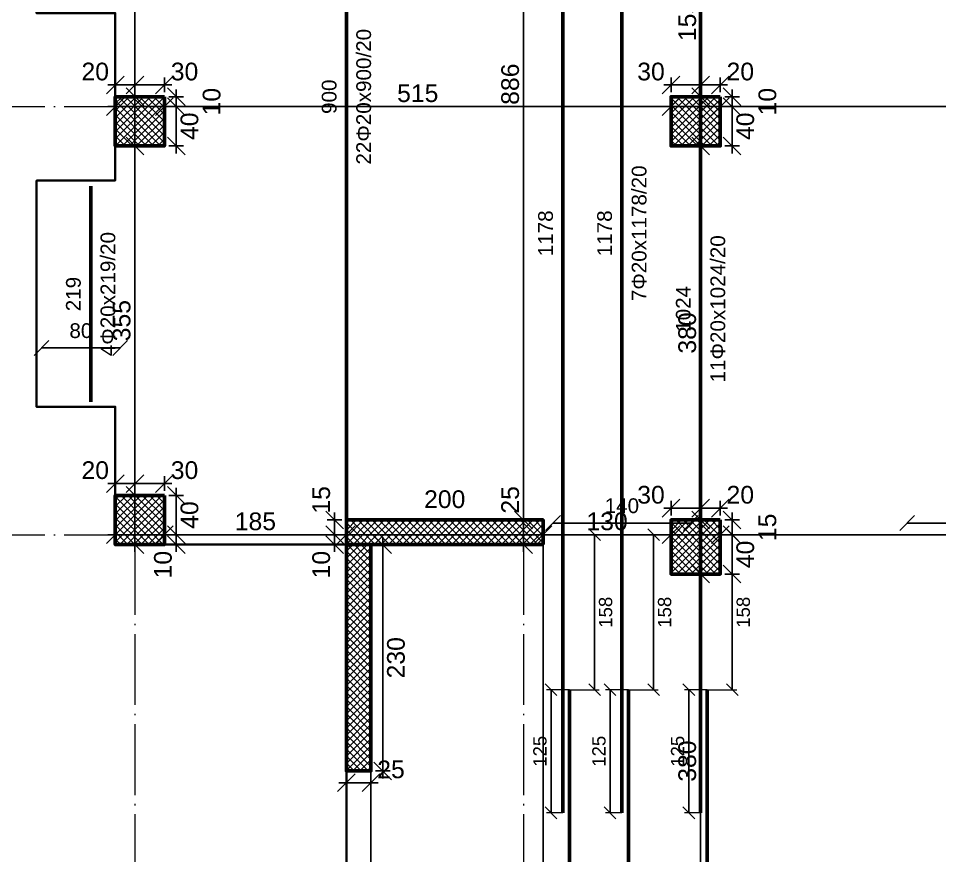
# Model space of a CAD drawing. Header units: millimetres. Extents: x -404 to 6018, y -5139 to 7890.
# Drawn here: x 4132 to 5068, y 1634 to 2485 of the extents above; entities that cross this region are included whole.
import ezdxf
from ezdxf.enums import TextEntityAlignment as Align

# ---------------------------------------------------------------- set-up
doc = ezdxf.new("R2010")
doc.units = ezdxf.units.MM
doc.linetypes.add('ZWCAD_ISO04W100', pattern=[30.5, 24, -3, 0.5, -3])
for name, color, linetype, lineweight in [('AXIS LINES', 255, 'ZWCAD_ISO04W100', 13), ('COLUMN', 140, 'Continuous', 53), ('SLAB', 3, 'Continuous', 35), ('WALL', 10, 'Continuous', 53)]:
    doc.layers.add(name, color=color, linetype=linetype, lineweight=lineweight)
for name, color, linetype in [('FW_COLUMN_HATCH', 8, 'Continuous'), ('FW_DIM', 7, 'Continuous'), ('FW_WALL_HATCH', 8, 'Continuous'), ('OPENING', 7, 'Continuous'), ('REB_BOT_MESH_Y', 5, 'Continuous'), ('REB_BOT_MESH_Y_AXDIM', 5, 'Continuous'), ('REB_BOT_MESH_Y_LAP', 5, 'Continuous'), ('REB_BOT_MESH_Y_RANGE', 5, 'Continuous'), ('REB_BOT_MESH_Y_TEXT', 5, 'Continuous')]:
    doc.layers.add(name, color=color, linetype=linetype)
doc.styles.add('REBAR_TXT', font='arial.ttf')
doc.styles.get("Standard").update_dxf_attribs({"font": 'arial.ttf'})
doc.dimstyles.new('FW_DIM', dxfattribs={"dimtxt": 18, "dimasz": 9, "dimexe": 7.5, "dimexo": 4.5, "dimgap": 4.5, "dimtad": 1, "dimdec": 0, "dimtxsty": 'Standard', "dimtsz": 9, "dimcen": 2.5, "dimdle": 7.5, "dimclrd": 256, "dimclre": 256, "dimclrt": 7, "dimazin": 3, "dimtfac": 1, "dimtmove": 2, "dimatfit": 3})
doc.dimstyles.new('REBAR LAP', dxfattribs={"dimtxt": 13.5, "dimasz": 2.5, "dimexe": 4.5, "dimexo": 0, "dimgap": 4.5, "dimtad": 1, "dimdec": 0, "dimtxsty": 'Standard', "dimtsz": 6, "dimcen": 2.5, "dimclrd": 6, "dimclre": 6, "dimclrt": 7, "dimazin": 3, "dimtfac": 1, "dimtmove": 2, "dimatfit": 3, "dimlwd": 25, "dimlwe": 18})
doc.dimstyles.new('REBAR M-200', dxfattribs={"dimtxt": 15, "dimasz": 15, "dimexe": 25, "dimexo": 12.5, "dimgap": 10, "dimtad": 1, "dimdec": 0, "dimtxsty": 'Standard', "dimblk": 'NONE', "dimcen": 50, "dimse1": 1, "dimse2": 1, "dimclrd": 6, "dimclre": 6, "dimclrt": 7, "dimazin": 3, "dimtfac": 1, "dimtmove": 2, "dimatfit": 3, "dimldrblk": 'NONE', "dimlwd": 53})
doc.dimstyles.new('REBAR RANGE', dxfattribs={"dimtxt": 15, "dimasz": 2.5, "dimexe": 0, "dimexo": 0, "dimgap": 10, "dimtad": 1, "dimdec": 0, "dimtxsty": 'Standard', "dimtsz": 7.5, "dimcen": 2.5, "dimse1": 1, "dimse2": 1, "dimclrd": 6, "dimclre": 6, "dimclrt": 7, "dimazin": 3, "dimtfac": 1, "dimtmove": 2, "dimatfit": 3, "dimlwd": 25})

# ---------------------------------------------------------------- blocks, each defined once
blk = doc.blocks.new('*D541')
at = {"color": 6, "lineweight": 53}
blk.add_line((4831.74, 761.5), (4831.74, 1802.5), dxfattribs=at)
at = {"layer": 'Defpoints'}
for p in [(4831.74, 1802.5), (4831.74, 761.5), (4831.74, 761.5)]:
    blk.add_point(p, dxfattribs=at)
at = {"layer": 'REB_BOT_MESH_Y', "color": 7, "insert": (4814.24, 1282), "char_height": 15, "attachment_point": 5, "rotation": 90}
blk.add_mtext('1041', dxfattribs=at)
blk = doc.blocks.new('_NONE')
blk = doc.blocks.new('*D542')
at = {"color": 6, "lineweight": 53}
blk.add_line((4824.99, 1677.5), (4824.99, 2701.5), dxfattribs=at)
at = {"layer": 'Defpoints'}
for p in [(4824.99, 2701.5), (4824.99, 1677.5), (4824.99, 1677.5)]:
    blk.add_point(p, dxfattribs=at)
at = {"layer": 'REB_BOT_MESH_Y', "color": 7, "insert": (4807.49, 2189.5), "char_height": 15, "attachment_point": 5, "rotation": 90}
blk.add_mtext('1024', dxfattribs=at)
blk = doc.blocks.new('_Oblique')
at = {"color": 0, "linetype": 'ByBlock', "lineweight": -2}
blk.add_line((-0.5, -0.5), (0.5, 0.5), dxfattribs=at)
blk = doc.blocks.new('*D546')
at = {"color": 6, "lineweight": 18}
for p, q in [((4831.74, 1802.5), (4808.49, 1802.5)), ((4824.99, 1677.5), (4808.49, 1677.5))]:
    blk.add_line(p, q, dxfattribs=at)
at = {"color": 6, "lineweight": 25}
blk.add_line((4812.99, 1677.5), (4812.99, 1802.5), dxfattribs=at)
at = {"layer": 'Defpoints'}
for p in [(4831.74, 1802.5), (4812.99, 1677.5), (4824.99, 1677.5)]:
    blk.add_point(p, dxfattribs=at)
at = {"layer": 'REB_BOT_MESH_Y_LAP', "color": 6, "xscale": 12, "yscale": 12, "rotation": 90}
for p in [(4812.99, 1802.5), (4812.99, 1677.5)]:
    blk.add_blockref('_OBLIQUE', p, dxfattribs=at)
at = {"layer": 'REB_BOT_MESH_Y_LAP', "color": 7, "insert": (4801.74, 1740), "char_height": 13.5, "attachment_point": 5, "rotation": 90}
blk.add_mtext('125', dxfattribs=at)
blk = doc.blocks.new('*D547')
at = {"color": 6, "lineweight": 18}
for p, q in [((4831.74, 1960), (4861.74, 1960)), ((4831.74, 1802.5), (4861.74, 1802.5))]:
    blk.add_line(p, q, dxfattribs=at)
at = {"color": 6, "lineweight": 25}
blk.add_line((4857.24, 1960), (4857.24, 1802.5), dxfattribs=at)
at = {"layer": 'Defpoints'}
for p in [(4831.74, 1960), (4857.24, 1960), (4831.74, 1802.5)]:
    blk.add_point(p, dxfattribs=at)
at = {"layer": 'REB_BOT_MESH_Y_AXDIM', "color": 6, "xscale": 12, "yscale": 12, "rotation": 90}
for p in [(4857.24, 1960), (4857.24, 1802.5)]:
    blk.add_blockref('_OBLIQUE', p, dxfattribs=at)
at = {"layer": 'REB_BOT_MESH_Y_AXDIM', "color": 7, "insert": (4868.49, 1881.25), "char_height": 13.5, "attachment_point": 5, "rotation": 90}
blk.add_mtext('158', dxfattribs=at)
blk = doc.blocks.new('*D555')
at = {"color": 6, "lineweight": 53}
blk.add_line((4751.74, 761.5), (4751.74, 1802.5), dxfattribs=at)
at = {"layer": 'Defpoints'}
for p in [(4751.74, 1802.5), (4751.74, 761.5), (4751.74, 761.5)]:
    blk.add_point(p, dxfattribs=at)
at = {"layer": 'REB_BOT_MESH_Y', "color": 7, "insert": (4734.24, 1282), "char_height": 15, "attachment_point": 5, "rotation": 90}
blk.add_mtext('1041', dxfattribs=at)
blk = doc.blocks.new('*D556')
at = {"color": 6, "lineweight": 53}
blk.add_line((4744.99, 1677.5), (4744.99, 2855), dxfattribs=at)
at = {"layer": 'Defpoints'}
for p in [(4744.99, 2855), (4744.99, 1677.5), (4744.99, 1677.5)]:
    blk.add_point(p, dxfattribs=at)
at = {"layer": 'REB_BOT_MESH_Y', "color": 7, "insert": (4727.49, 2266.25), "char_height": 15, "attachment_point": 5, "rotation": 90}
blk.add_mtext('1178', dxfattribs=at)
blk = doc.blocks.new('*D559')
at = {"color": 6, "lineweight": 18}
for p, q in [((4751.74, 1802.5), (4728.49, 1802.5)), ((4744.99, 1677.5), (4728.49, 1677.5))]:
    blk.add_line(p, q, dxfattribs=at)
at = {"color": 6, "lineweight": 25}
blk.add_line((4732.99, 1677.5), (4732.99, 1802.5), dxfattribs=at)
at = {"layer": 'Defpoints'}
for p in [(4751.74, 1802.5), (4732.99, 1677.5), (4744.99, 1677.5)]:
    blk.add_point(p, dxfattribs=at)
at = {"layer": 'REB_BOT_MESH_Y_LAP', "color": 6, "xscale": 12, "yscale": 12, "rotation": 90}
for p in [(4732.99, 1802.5), (4732.99, 1677.5)]:
    blk.add_blockref('_OBLIQUE', p, dxfattribs=at)
at = {"layer": 'REB_BOT_MESH_Y_LAP', "color": 7, "insert": (4721.74, 1740), "char_height": 13.5, "attachment_point": 5, "rotation": 90}
blk.add_mtext('125', dxfattribs=at)
blk = doc.blocks.new('*D560')
at = {"color": 6, "lineweight": 18}
for p, q in [((4751.74, 1960), (4781.74, 1960)), ((4751.74, 1802.5), (4781.74, 1802.5))]:
    blk.add_line(p, q, dxfattribs=at)
at = {"color": 6, "lineweight": 25}
blk.add_line((4777.24, 1960), (4777.24, 1802.5), dxfattribs=at)
at = {"layer": 'Defpoints'}
for p in [(4751.74, 1960), (4777.24, 1960), (4751.74, 1802.5)]:
    blk.add_point(p, dxfattribs=at)
at = {"layer": 'REB_BOT_MESH_Y_AXDIM', "color": 6, "xscale": 12, "yscale": 12, "rotation": 90}
for p in [(4777.24, 1960), (4777.24, 1802.5)]:
    blk.add_blockref('_OBLIQUE', p, dxfattribs=at)
at = {"layer": 'REB_BOT_MESH_Y_AXDIM', "color": 7, "insert": (4788.49, 1881.25), "char_height": 13.5, "attachment_point": 5, "rotation": 90}
blk.add_mtext('158', dxfattribs=at)
blk = doc.blocks.new('*D570')
at = {"color": 6, "lineweight": 53}
blk.add_line((4691.74, 984.5), (4691.74, 1802.5), dxfattribs=at)
at = {"layer": 'Defpoints'}
for p in [(4691.74, 1802.5), (4691.74, 984.5), (4691.74, 984.5)]:
    blk.add_point(p, dxfattribs=at)
at = {"layer": 'REB_BOT_MESH_Y', "color": 7, "insert": (4674.24, 1393.5), "char_height": 15, "attachment_point": 5, "rotation": 90}
blk.add_mtext('818', dxfattribs=at)
blk = doc.blocks.new('*D571')
at = {"color": 6, "lineweight": 53}
blk.add_line((4684.99, 1677.5), (4684.99, 2855), dxfattribs=at)
at = {"layer": 'Defpoints'}
for p in [(4684.99, 2855), (4684.99, 1677.5), (4684.99, 1677.5)]:
    blk.add_point(p, dxfattribs=at)
at = {"layer": 'REB_BOT_MESH_Y', "color": 7, "insert": (4667.49, 2266.25), "char_height": 15, "attachment_point": 5, "rotation": 90}
blk.add_mtext('1178', dxfattribs=at)
blk = doc.blocks.new('*D574')
at = {"color": 6, "lineweight": 18}
for p, q in [((4691.74, 1802.5), (4668.49, 1802.5)), ((4684.99, 1677.5), (4668.49, 1677.5))]:
    blk.add_line(p, q, dxfattribs=at)
at = {"color": 6, "lineweight": 25}
blk.add_line((4672.99, 1677.5), (4672.99, 1802.5), dxfattribs=at)
at = {"layer": 'Defpoints'}
for p in [(4691.74, 1802.5), (4672.99, 1677.5), (4684.99, 1677.5)]:
    blk.add_point(p, dxfattribs=at)
at = {"layer": 'REB_BOT_MESH_Y_LAP', "color": 6, "xscale": 12, "yscale": 12, "rotation": 90}
for p in [(4672.99, 1802.5), (4672.99, 1677.5)]:
    blk.add_blockref('_OBLIQUE', p, dxfattribs=at)
at = {"layer": 'REB_BOT_MESH_Y_LAP', "color": 7, "insert": (4661.74, 1740), "char_height": 13.5, "attachment_point": 5, "rotation": 90}
blk.add_mtext('125', dxfattribs=at)
blk = doc.blocks.new('*D575')
at = {"color": 6, "lineweight": 18}
for p, q in [((4691.74, 1960), (4721.74, 1960)), ((4691.74, 1802.5), (4721.74, 1802.5))]:
    blk.add_line(p, q, dxfattribs=at)
at = {"color": 6, "lineweight": 25}
blk.add_line((4717.24, 1960), (4717.24, 1802.5), dxfattribs=at)
at = {"layer": 'Defpoints'}
for p in [(4691.74, 1960), (4717.24, 1960), (4691.74, 1802.5)]:
    blk.add_point(p, dxfattribs=at)
at = {"layer": 'REB_BOT_MESH_Y_AXDIM', "color": 6, "xscale": 12, "yscale": 12, "rotation": 90}
for p in [(4717.24, 1960), (4717.24, 1802.5)]:
    blk.add_blockref('_OBLIQUE', p, dxfattribs=at)
at = {"layer": 'REB_BOT_MESH_Y_AXDIM', "color": 7, "insert": (4728.49, 1881.25), "char_height": 13.5, "attachment_point": 5, "rotation": 90}
blk.add_mtext('158', dxfattribs=at)
blk = doc.blocks.new('*D581')
at = {"color": 6, "lineweight": 53}
blk.add_line((4464.99, 1955), (4464.99, 2855), dxfattribs=at)
at = {"layer": 'Defpoints'}
for p in [(4464.99, 2855), (4464.99, 1955), (4464.99, 1955)]:
    blk.add_point(p, dxfattribs=at)
at = {"layer": 'REB_BOT_MESH_Y', "color": 7, "insert": (4447.49, 2405), "char_height": 15, "attachment_point": 5, "rotation": 90}
blk.add_mtext('900', dxfattribs=at)
blk = doc.blocks.new('*D582')
at = {"color": 6, "lineweight": 25}
blk.add_line((5034.99, 1971.88), (5414.99, 1971.88), dxfattribs=at)
at = {"layer": 'Defpoints'}
for p in [(5034.99, 1971.88), (5034.99, 1971.88), (5414.99, 1971.88)]:
    blk.add_point(p, dxfattribs=at)
at = {"layer": 'REB_BOT_MESH_Y_RANGE', "color": 6, "xscale": 15, "yscale": 15}
for p in [(5034.99, 1971.88), (5414.99, 1971.88)]:
    blk.add_blockref('_OBLIQUE', p, dxfattribs=at)
at = {"layer": 'REB_BOT_MESH_Y_RANGE', "color": 7, "insert": (5224.99, 1989.38), "char_height": 15, "attachment_point": 5}
blk.add_mtext('380', dxfattribs=at)
blk = doc.blocks.new('*D589')
at = {"color": 6, "lineweight": 25}
blk.add_line((4674.99, 1971.88), (4814.99, 1971.88), dxfattribs=at)
at = {"layer": 'Defpoints'}
for p in [(4674.99, 1971.88), (4674.99, 1971.88), (4814.99, 1971.88)]:
    blk.add_point(p, dxfattribs=at)
at = {"layer": 'REB_BOT_MESH_Y_RANGE', "color": 6, "xscale": 15, "yscale": 15}
for p in [(4674.99, 1971.88), (4814.99, 1971.88)]:
    blk.add_blockref('_OBLIQUE', p, dxfattribs=at)
at = {"layer": 'REB_BOT_MESH_Y_RANGE', "color": 7, "insert": (4744.99, 1989.38), "char_height": 15, "attachment_point": 5}
blk.add_mtext('140', dxfattribs=at)
blk = doc.blocks.new('*D595')
at = {"color": 6, "lineweight": 25}
blk.add_line((4154.99, 2149.75), (4234.99, 2149.75), dxfattribs=at)
at = {"layer": 'Defpoints'}
for p in [(4154.99, 2149.75), (4154.99, 2149.75), (4234.99, 2149.75)]:
    blk.add_point(p, dxfattribs=at)
at = {"layer": 'REB_BOT_MESH_Y_RANGE', "color": 6, "xscale": 15, "yscale": 15}
for p in [(4154.99, 2149.75), (4234.99, 2149.75)]:
    blk.add_blockref('_OBLIQUE', p, dxfattribs=at)
at = {"layer": 'REB_BOT_MESH_Y_RANGE', "color": 7, "insert": (4194.99, 2167.25), "char_height": 15, "attachment_point": 5}
blk.add_mtext('80', dxfattribs=at)
blk = doc.blocks.new('*D596')
at = {"color": 6, "lineweight": 53}
blk.add_line((4204.99, 2095), (4204.99, 2314), dxfattribs=at)
at = {"layer": 'Defpoints'}
for p in [(4204.99, 2314), (4204.99, 2095), (4204.99, 2095)]:
    blk.add_point(p, dxfattribs=at)
at = {"layer": 'REB_BOT_MESH_Y', "color": 7, "insert": (4187.49, 2204.5), "char_height": 15, "attachment_point": 5, "rotation": 90}
blk.add_mtext('219', dxfattribs=at)
blk = doc.blocks.new('*D620')
for p, q in [((4452.89, 1942.5), (4452.89, 1967.5)), ((4460.39, 1960), (4445.39, 1960)), ((4460.39, 1950), (4445.39, 1950))]:
    blk.add_line(p, q)
at = {"layer": 'Defpoints'}
for p in [(4464.89, 1960), (4452.89, 1950), (4464.89, 1950)]:
    blk.add_point(p, dxfattribs=at)
at = {"layer": 'FW_DIM', "xscale": 18, "yscale": 18, "rotation": 90}
for p in [(4452.89, 1960), (4452.89, 1950)]:
    blk.add_blockref('_OBLIQUE', p, dxfattribs=at)
at = {"layer": 'FW_DIM', "color": 7, "insert": (4439.39, 1929.6), "char_height": 18, "attachment_point": 5, "rotation": 90}
blk.add_mtext('10', dxfattribs=at)
blk = doc.blocks.new('*D621')
for p, q in [((4452.89, 1952.5), (4452.89, 1982.5)), ((4460.39, 1975), (4445.39, 1975)), ((4460.39, 1960), (4445.39, 1960))]:
    blk.add_line(p, q)
at = {"layer": 'Defpoints'}
for p in [(4464.89, 1975), (4452.89, 1960), (4464.89, 1960)]:
    blk.add_point(p, dxfattribs=at)
at = {"layer": 'FW_DIM', "xscale": 18, "yscale": 18, "rotation": 90}
for p in [(4452.89, 1975), (4452.89, 1960)]:
    blk.add_blockref('_OBLIQUE', p, dxfattribs=at)
at = {"layer": 'FW_DIM', "color": 7, "insert": (4439.39, 1995.4), "char_height": 18, "attachment_point": 5, "rotation": 90}
blk.add_mtext('15', dxfattribs=at)
blk = doc.blocks.new('*D622')
for p, q in [((4464.89, 1715.5), (4464.89, 1700.5)), ((4489.89, 1715.5), (4489.89, 1700.5)), ((4457.39, 1708), (4497.39, 1708))]:
    blk.add_line(p, q)
at = {"layer": 'Defpoints'}
for p in [(4464.89, 1720), (4489.89, 1720), (4464.89, 1708)]:
    blk.add_point(p, dxfattribs=at)
at = {"layer": 'FW_DIM', "xscale": 18, "yscale": 18}
for p in [(4464.89, 1708), (4489.89, 1708)]:
    blk.add_blockref('_OBLIQUE', p, dxfattribs=at)
at = {"layer": 'FW_DIM', "color": 7, "insert": (4510.29, 1721.5), "char_height": 18, "attachment_point": 5}
blk.add_mtext('25', dxfattribs=at)
blk = doc.blocks.new('*D623')
for p, q in [((4501.89, 1712.5), (4501.89, 1957.5)), ((4494.39, 1950), (4509.39, 1950)), ((4494.39, 1720), (4509.39, 1720))]:
    blk.add_line(p, q)
at = {"layer": 'Defpoints'}
for p in [(4489.89, 1950), (4489.89, 1720), (4501.89, 1720)]:
    blk.add_point(p, dxfattribs=at)
at = {"layer": 'FW_DIM', "xscale": 18, "yscale": 18, "rotation": 90}
for p in [(4501.89, 1950), (4501.89, 1720)]:
    blk.add_blockref('_OBLIQUE', p, dxfattribs=at)
at = {"layer": 'FW_DIM', "color": 7, "insert": (4515.39, 1835), "char_height": 18, "attachment_point": 5, "rotation": 90}
blk.add_mtext('230', dxfattribs=at)
blk = doc.blocks.new('*D642')
for p, q in [((4787.49, 2417), (4832.49, 2417)), ((4794.99, 2409.5), (4794.99, 2424.5)), ((4824.99, 2409.5), (4824.99, 2424.5))]:
    blk.add_line(p, q)
at = {"layer": 'Defpoints'}
for p in [(4794.99, 2417), (4794.99, 2405), (4824.99, 2405)]:
    blk.add_point(p, dxfattribs=at)
at = {"layer": 'FW_DIM', "xscale": 18, "yscale": 18}
for p in [(4794.99, 2417), (4824.99, 2417)]:
    blk.add_blockref('_OBLIQUE', p, dxfattribs=at)
at = {"layer": 'FW_DIM', "color": 7, "insert": (4774.59, 2430.5), "char_height": 18, "attachment_point": 5}
blk.add_mtext('30', dxfattribs=at)
blk = doc.blocks.new('*D643')
for p, q in [((4817.49, 2417), (4852.49, 2417)), ((4824.99, 2409.5), (4824.99, 2424.5)), ((4844.99, 2409.5), (4844.99, 2424.5))]:
    blk.add_line(p, q)
at = {"layer": 'Defpoints'}
for p in [(4824.99, 2417), (4824.99, 2405), (4844.99, 2405)]:
    blk.add_point(p, dxfattribs=at)
at = {"layer": 'FW_DIM', "xscale": 18, "yscale": 18}
for p in [(4824.99, 2417), (4844.99, 2417)]:
    blk.add_blockref('_OBLIQUE', p, dxfattribs=at)
at = {"layer": 'FW_DIM', "color": 7, "insert": (4865.39, 2430.5), "char_height": 18, "attachment_point": 5}
blk.add_mtext('20', dxfattribs=at)
blk = doc.blocks.new('*D644')
for p, q in [((4856.99, 2347.5), (4856.99, 2402.5)), ((4849.49, 2395), (4864.49, 2395)), ((4849.49, 2355), (4864.49, 2355))]:
    blk.add_line(p, q)
at = {"layer": 'Defpoints'}
for p in [(4844.99, 2395), (4844.99, 2355), (4856.99, 2355)]:
    blk.add_point(p, dxfattribs=at)
at = {"layer": 'FW_DIM', "xscale": 18, "yscale": 18, "rotation": 90}
for p in [(4856.99, 2395), (4856.99, 2355)]:
    blk.add_blockref('_OBLIQUE', p, dxfattribs=at)
at = {"layer": 'FW_DIM', "color": 7, "insert": (4870.49, 2375), "char_height": 18, "attachment_point": 5, "rotation": 90}
blk.add_mtext('40', dxfattribs=at)
blk = doc.blocks.new('*D645')
for p, q in [((4856.99, 2387.5), (4856.99, 2412.5)), ((4849.49, 2405), (4864.49, 2405)), ((4849.49, 2395), (4864.49, 2395))]:
    blk.add_line(p, q)
at = {"layer": 'Defpoints'}
for p in [(4844.99, 2405), (4844.99, 2395), (4856.99, 2395)]:
    blk.add_point(p, dxfattribs=at)
at = {"layer": 'FW_DIM', "xscale": 18, "yscale": 18, "rotation": 90}
for p in [(4856.99, 2405), (4856.99, 2395)]:
    blk.add_blockref('_OBLIQUE', p, dxfattribs=at)
at = {"layer": 'FW_DIM', "color": 7, "insert": (4892.99, 2400), "char_height": 18, "attachment_point": 5, "rotation": 90}
blk.add_mtext('10', dxfattribs=at)
blk = doc.blocks.new('*D646')
for p, q in [((4222.49, 2417), (4257.49, 2417)), ((4229.99, 2409.5), (4229.99, 2424.5)), ((4249.99, 2409.5), (4249.99, 2424.5))]:
    blk.add_line(p, q)
at = {"layer": 'Defpoints'}
for p in [(4229.99, 2417), (4229.99, 2405), (4249.99, 2405)]:
    blk.add_point(p, dxfattribs=at)
at = {"layer": 'FW_DIM', "xscale": 18, "yscale": 18}
for p in [(4229.99, 2417), (4249.99, 2417)]:
    blk.add_blockref('_OBLIQUE', p, dxfattribs=at)
at = {"layer": 'FW_DIM', "color": 7, "insert": (4209.59, 2430.5), "char_height": 18, "attachment_point": 5}
blk.add_mtext('20', dxfattribs=at)
blk = doc.blocks.new('*D647')
for p, q in [((4242.49, 2417), (4287.49, 2417)), ((4249.99, 2409.5), (4249.99, 2424.5)), ((4279.99, 2409.5), (4279.99, 2424.5))]:
    blk.add_line(p, q)
at = {"layer": 'Defpoints'}
for p in [(4249.99, 2417), (4249.99, 2405), (4279.99, 2405)]:
    blk.add_point(p, dxfattribs=at)
at = {"layer": 'FW_DIM', "xscale": 18, "yscale": 18}
for p in [(4249.99, 2417), (4279.99, 2417)]:
    blk.add_blockref('_OBLIQUE', p, dxfattribs=at)
at = {"layer": 'FW_DIM', "color": 7, "insert": (4300.39, 2430.5), "char_height": 18, "attachment_point": 5}
blk.add_mtext('30', dxfattribs=at)
blk = doc.blocks.new('*D648')
for p, q in [((4291.99, 2347.5), (4291.99, 2402.5)), ((4284.49, 2395), (4299.49, 2395)), ((4284.49, 2355), (4299.49, 2355))]:
    blk.add_line(p, q)
at = {"layer": 'Defpoints'}
for p in [(4279.99, 2395), (4279.99, 2355), (4291.99, 2355)]:
    blk.add_point(p, dxfattribs=at)
at = {"layer": 'FW_DIM', "xscale": 18, "yscale": 18, "rotation": 90}
for p in [(4291.99, 2395), (4291.99, 2355)]:
    blk.add_blockref('_OBLIQUE', p, dxfattribs=at)
at = {"layer": 'FW_DIM', "color": 7, "insert": (4305.49, 2375), "char_height": 18, "attachment_point": 5, "rotation": 90}
blk.add_mtext('40', dxfattribs=at)
blk = doc.blocks.new('*D649')
for p, q in [((4291.99, 2387.5), (4291.99, 2412.5)), ((4284.49, 2405), (4299.49, 2405)), ((4284.49, 2395), (4299.49, 2395))]:
    blk.add_line(p, q)
at = {"layer": 'Defpoints'}
for p in [(4279.99, 2405), (4279.99, 2395), (4291.99, 2395)]:
    blk.add_point(p, dxfattribs=at)
at = {"layer": 'FW_DIM', "xscale": 18, "yscale": 18, "rotation": 90}
for p in [(4291.99, 2405), (4291.99, 2395)]:
    blk.add_blockref('_OBLIQUE', p, dxfattribs=at)
at = {"layer": 'FW_DIM', "color": 7, "insert": (4327.99, 2400), "char_height": 18, "attachment_point": 5, "rotation": 90}
blk.add_mtext('10', dxfattribs=at)
blk = doc.blocks.new('*D654')
for p, q in [((4787.49, 1987), (4832.49, 1987)), ((4794.99, 1979.5), (4794.99, 1994.5)), ((4824.99, 1979.5), (4824.99, 1994.5))]:
    blk.add_line(p, q)
at = {"layer": 'Defpoints'}
for p in [(4794.99, 1987), (4794.99, 1975), (4824.99, 1975)]:
    blk.add_point(p, dxfattribs=at)
at = {"layer": 'FW_DIM', "xscale": 18, "yscale": 18}
for p in [(4794.99, 1987), (4824.99, 1987)]:
    blk.add_blockref('_OBLIQUE', p, dxfattribs=at)
at = {"layer": 'FW_DIM', "color": 7, "insert": (4774.59, 2000.5), "char_height": 18, "attachment_point": 5}
blk.add_mtext('30', dxfattribs=at)
blk = doc.blocks.new('*D655')
for p, q in [((4817.49, 1987), (4852.49, 1987)), ((4824.99, 1979.5), (4824.99, 1994.5)), ((4844.99, 1979.5), (4844.99, 1994.5))]:
    blk.add_line(p, q)
at = {"layer": 'Defpoints'}
for p in [(4824.99, 1987), (4824.99, 1975), (4844.99, 1975)]:
    blk.add_point(p, dxfattribs=at)
at = {"layer": 'FW_DIM', "xscale": 18, "yscale": 18}
for p in [(4824.99, 1987), (4844.99, 1987)]:
    blk.add_blockref('_OBLIQUE', p, dxfattribs=at)
at = {"layer": 'FW_DIM', "color": 7, "insert": (4865.39, 2000.5), "char_height": 18, "attachment_point": 5}
blk.add_mtext('20', dxfattribs=at)
blk = doc.blocks.new('*D656')
for p, q in [((4856.99, 1912.5), (4856.99, 1967.5)), ((4849.49, 1960), (4864.49, 1960)), ((4849.49, 1920), (4864.49, 1920))]:
    blk.add_line(p, q)
at = {"layer": 'Defpoints'}
for p in [(4844.99, 1960), (4844.99, 1920), (4856.99, 1920)]:
    blk.add_point(p, dxfattribs=at)
at = {"layer": 'FW_DIM', "xscale": 18, "yscale": 18, "rotation": 90}
for p in [(4856.99, 1960), (4856.99, 1920)]:
    blk.add_blockref('_OBLIQUE', p, dxfattribs=at)
at = {"layer": 'FW_DIM', "color": 7, "insert": (4870.49, 1940), "char_height": 18, "attachment_point": 5, "rotation": 90}
blk.add_mtext('40', dxfattribs=at)
blk = doc.blocks.new('*D657')
for p, q in [((4856.99, 1952.5), (4856.99, 1982.5)), ((4849.49, 1975), (4864.49, 1975)), ((4849.49, 1960), (4864.49, 1960))]:
    blk.add_line(p, q)
at = {"layer": 'Defpoints'}
for p in [(4844.99, 1975), (4844.99, 1960), (4856.99, 1960)]:
    blk.add_point(p, dxfattribs=at)
at = {"layer": 'FW_DIM', "xscale": 18, "yscale": 18, "rotation": 90}
for p in [(4856.99, 1975), (4856.99, 1960)]:
    blk.add_blockref('_OBLIQUE', p, dxfattribs=at)
at = {"layer": 'FW_DIM', "color": 7, "insert": (4892.99, 1967.5), "char_height": 18, "attachment_point": 5, "rotation": 90}
blk.add_mtext('15', dxfattribs=at)
blk = doc.blocks.new('*D658')
for p, q in [((4229.99, 2004.5), (4229.99, 2019.5)), ((4249.99, 2004.5), (4249.99, 2019.5)), ((4222.49, 2012), (4257.49, 2012))]:
    blk.add_line(p, q)
at = {"layer": 'Defpoints'}
for p in [(4229.99, 2012), (4229.99, 2000), (4249.99, 2000)]:
    blk.add_point(p, dxfattribs=at)
at = {"layer": 'FW_DIM', "xscale": 18, "yscale": 18}
for p in [(4229.99, 2012), (4249.99, 2012)]:
    blk.add_blockref('_OBLIQUE', p, dxfattribs=at)
at = {"layer": 'FW_DIM', "color": 7, "insert": (4209.59, 2025.5), "char_height": 18, "attachment_point": 5}
blk.add_mtext('20', dxfattribs=at)
blk = doc.blocks.new('*D659')
for p, q in [((4249.99, 2004.5), (4249.99, 2019.5)), ((4279.99, 2004.5), (4279.99, 2019.5)), ((4242.49, 2012), (4287.49, 2012))]:
    blk.add_line(p, q)
at = {"layer": 'Defpoints'}
for p in [(4249.99, 2012), (4249.99, 2000), (4279.99, 2000)]:
    blk.add_point(p, dxfattribs=at)
at = {"layer": 'FW_DIM', "xscale": 18, "yscale": 18}
for p in [(4249.99, 2012), (4279.99, 2012)]:
    blk.add_blockref('_OBLIQUE', p, dxfattribs=at)
at = {"layer": 'FW_DIM', "color": 7, "insert": (4300.39, 2025.5), "char_height": 18, "attachment_point": 5}
blk.add_mtext('30', dxfattribs=at)
blk = doc.blocks.new('*D660')
for p, q in [((4291.99, 1942.5), (4291.99, 1967.5)), ((4284.49, 1960), (4299.49, 1960)), ((4284.49, 1950), (4299.49, 1950))]:
    blk.add_line(p, q)
at = {"layer": 'Defpoints'}
for p in [(4279.99, 1960), (4279.99, 1950), (4291.99, 1950)]:
    blk.add_point(p, dxfattribs=at)
at = {"layer": 'FW_DIM', "xscale": 18, "yscale": 18, "rotation": 90}
for p in [(4291.99, 1960), (4291.99, 1950)]:
    blk.add_blockref('_OBLIQUE', p, dxfattribs=at)
at = {"layer": 'FW_DIM', "color": 7, "insert": (4278.49, 1929.6), "char_height": 18, "attachment_point": 5, "rotation": 90}
blk.add_mtext('10', dxfattribs=at)
blk = doc.blocks.new('*D661')
for p, q in [((4291.99, 1952.5), (4291.99, 2007.5)), ((4284.49, 2000), (4299.49, 2000)), ((4284.49, 1960), (4299.49, 1960))]:
    blk.add_line(p, q)
at = {"layer": 'Defpoints'}
for p in [(4279.99, 2000), (4279.99, 1960), (4291.99, 1960)]:
    blk.add_point(p, dxfattribs=at)
at = {"layer": 'FW_DIM', "xscale": 18, "yscale": 18, "rotation": 90}
for p in [(4291.99, 2000), (4291.99, 1960)]:
    blk.add_blockref('_OBLIQUE', p, dxfattribs=at)
at = {"layer": 'FW_DIM', "color": 7, "insert": (4305.49, 1980), "char_height": 18, "attachment_point": 5, "rotation": 90}
blk.add_mtext('40', dxfattribs=at)
blk = doc.blocks.new('*D713')
for p, q in [((4229.99, 1964.5), (4229.99, 1967.5)), ((4279.99, 1964.5), (4279.99, 1967.5)), ((4222.49, 1960), (4287.49, 1960))]:
    blk.add_line(p, q)
at = {"layer": 'Defpoints'}
for p in [(4229.99, 1960), (4229.99, 1960), (4279.99, 1960)]:
    blk.add_point(p, dxfattribs=at)
at = {"layer": 'FW_DIM', "xscale": 18, "yscale": 18}
for p in [(4229.99, 1960), (4279.99, 1960)]:
    blk.add_blockref('_OBLIQUE', p, dxfattribs=at)
blk = doc.blocks.new('*D714')
for p, q in [((4279.99, 1964.5), (4279.99, 1967.5)), ((4464.89, 1964.5), (4464.89, 1967.5)), ((4272.49, 1960), (4472.39, 1960))]:
    blk.add_line(p, q)
at = {"layer": 'Defpoints'}
for p in [(4279.99, 1960), (4279.99, 1960), (4464.89, 1960)]:
    blk.add_point(p, dxfattribs=at)
at = {"layer": 'FW_DIM', "xscale": 18, "yscale": 18}
for p in [(4279.99, 1960), (4464.89, 1960)]:
    blk.add_blockref('_OBLIQUE', p, dxfattribs=at)
at = {"layer": 'FW_DIM', "color": 7, "insert": (4372.44, 1973.5), "char_height": 18, "attachment_point": 5}
blk.add_mtext('185', dxfattribs=at)
blk = doc.blocks.new('*D715')
for p, q in [((4464.89, 1964.5), (4464.89, 1967.5)), ((4664.89, 1964.5), (4664.89, 1967.5)), ((4457.39, 1960), (4672.39, 1960))]:
    blk.add_line(p, q)
at = {"layer": 'Defpoints'}
for p in [(4464.89, 1960), (4464.89, 1960), (4664.89, 1960)]:
    blk.add_point(p, dxfattribs=at)
at = {"layer": 'FW_DIM', "xscale": 18, "yscale": 18}
for p in [(4464.89, 1960), (4664.89, 1960)]:
    blk.add_blockref('_OBLIQUE', p, dxfattribs=at)
at = {"layer": 'FW_DIM', "color": 7, "insert": (4564.89, 1996), "char_height": 18, "attachment_point": 5}
blk.add_mtext('200', dxfattribs=at)
blk = doc.blocks.new('*D716')
for p, q in [((4664.89, 1964.5), (4664.89, 1967.5)), ((4794.99, 1964.5), (4794.99, 1967.5)), ((4657.39, 1960), (4802.49, 1960))]:
    blk.add_line(p, q)
at = {"layer": 'Defpoints'}
for p in [(4664.89, 1960), (4664.89, 1960), (4794.99, 1960)]:
    blk.add_point(p, dxfattribs=at)
at = {"layer": 'FW_DIM', "xscale": 18, "yscale": 18}
for p in [(4664.89, 1960), (4794.99, 1960)]:
    blk.add_blockref('_OBLIQUE', p, dxfattribs=at)
at = {"layer": 'FW_DIM', "color": 7, "insert": (4729.94, 1973.5), "char_height": 18, "attachment_point": 5}
blk.add_mtext('130', dxfattribs=at)
blk = doc.blocks.new('*D717')
for p, q in [((4794.99, 1964.5), (4794.99, 1967.5)), ((4844.99, 1964.5), (4844.99, 1967.5)), ((4787.49, 1960), (4852.49, 1960))]:
    blk.add_line(p, q)
at = {"layer": 'Defpoints'}
for p in [(4794.99, 1960), (4794.99, 1960), (4844.99, 1960)]:
    blk.add_point(p, dxfattribs=at)
at = {"layer": 'FW_DIM', "xscale": 18, "yscale": 18}
for p in [(4794.99, 1960), (4844.99, 1960)]:
    blk.add_blockref('_OBLIQUE', p, dxfattribs=at)
blk = doc.blocks.new('*D718')
for p, q in [((4844.99, 1964.5), (4844.99, 1967.5)), ((5409.99, 1964.5), (5409.99, 1967.5)), ((4837.49, 1960), (5417.49, 1960))]:
    blk.add_line(p, q)
at = {"layer": 'Defpoints'}
for p in [(4844.99, 1960), (4844.99, 1960), (5409.99, 1960)]:
    blk.add_point(p, dxfattribs=at)
at = {"layer": 'FW_DIM', "xscale": 18, "yscale": 18}
for p in [(4844.99, 1960), (5409.99, 1960)]:
    blk.add_blockref('_OBLIQUE', p, dxfattribs=at)
at = {"layer": 'FW_DIM', "color": 7, "insert": (5127.49, 1973.5), "char_height": 18, "attachment_point": 5}
blk.add_mtext('565', dxfattribs=at)
blk = doc.blocks.new('*D721')
for p, q in [((4229.93, 2399.5), (4229.93, 2402.5)), ((4279.99, 2399.5), (4279.99, 2402.5)), ((4222.43, 2395), (4287.49, 2395))]:
    blk.add_line(p, q)
at = {"layer": 'Defpoints'}
for p in [(4229.93, 2395), (4229.93, 2395), (4279.99, 2395)]:
    blk.add_point(p, dxfattribs=at)
at = {"layer": 'FW_DIM', "xscale": 18, "yscale": 18}
for p in [(4229.93, 2395), (4279.99, 2395)]:
    blk.add_blockref('_OBLIQUE', p, dxfattribs=at)
blk = doc.blocks.new('*D722')
for p, q in [((4279.99, 2399.5), (4279.99, 2402.5)), ((4794.99, 2399.5), (4794.99, 2402.5)), ((4272.49, 2395), (4802.49, 2395))]:
    blk.add_line(p, q)
at = {"layer": 'Defpoints'}
for p in [(4279.99, 2395), (4279.99, 2395), (4794.99, 2395)]:
    blk.add_point(p, dxfattribs=at)
at = {"layer": 'FW_DIM', "xscale": 18, "yscale": 18}
for p in [(4279.99, 2395), (4794.99, 2395)]:
    blk.add_blockref('_OBLIQUE', p, dxfattribs=at)
at = {"layer": 'FW_DIM', "color": 7, "insert": (4537.49, 2408.5), "char_height": 18, "attachment_point": 5}
blk.add_mtext('515', dxfattribs=at)
blk = doc.blocks.new('*D723')
for p, q in [((4794.99, 2399.5), (4794.99, 2402.5)), ((4844.99, 2399.5), (4844.99, 2402.5)), ((4787.49, 2395), (4852.49, 2395))]:
    blk.add_line(p, q)
at = {"layer": 'Defpoints'}
for p in [(4794.99, 2395), (4794.99, 2395), (4844.99, 2395)]:
    blk.add_point(p, dxfattribs=at)
at = {"layer": 'FW_DIM', "xscale": 18, "yscale": 18}
for p in [(4794.99, 2395), (4844.99, 2395)]:
    blk.add_blockref('_OBLIQUE', p, dxfattribs=at)
blk = doc.blocks.new('*D724')
for p, q in [((4844.99, 2399.5), (4844.99, 2402.5)), ((5449.99, 2399.5), (5449.99, 2402.5)), ((4837.49, 2395), (5457.49, 2395))]:
    blk.add_line(p, q)
at = {"layer": 'Defpoints'}
for p in [(4844.99, 2395), (4844.99, 2395), (5449.99, 2395)]:
    blk.add_point(p, dxfattribs=at)
at = {"layer": 'FW_DIM', "xscale": 18, "yscale": 18}
for p in [(4844.99, 2395), (5449.99, 2395)]:
    blk.add_blockref('_OBLIQUE', p, dxfattribs=at)
at = {"layer": 'FW_DIM', "color": 7, "insert": (5147.49, 2408.5), "char_height": 18, "attachment_point": 5}
blk.add_mtext('605', dxfattribs=at)
blk = doc.blocks.new('*D743')
for p, q in [((4249.99, 1942.5), (4249.99, 2007.5)), ((4245.49, 2000), (4242.49, 2000)), ((4245.49, 1950), (4242.49, 1950))]:
    blk.add_line(p, q)
at = {"layer": 'Defpoints'}
for p in [(4249.99, 2000), (4249.99, 1950), (4249.99, 1950)]:
    blk.add_point(p, dxfattribs=at)
at = {"layer": 'FW_DIM', "xscale": 18, "yscale": 18, "rotation": 90}
for p in [(4249.99, 2000), (4249.99, 1950)]:
    blk.add_blockref('_OBLIQUE', p, dxfattribs=at)
blk = doc.blocks.new('*D744')
for p, q in [((4249.99, 1992.5), (4249.99, 2362.5)), ((4245.49, 2355), (4242.49, 2355)), ((4245.49, 2000), (4242.49, 2000))]:
    blk.add_line(p, q)
at = {"layer": 'Defpoints'}
for p in [(4249.99, 2355), (4249.99, 2000), (4249.99, 2000)]:
    blk.add_point(p, dxfattribs=at)
at = {"layer": 'FW_DIM', "xscale": 18, "yscale": 18, "rotation": 90}
for p in [(4249.99, 2355), (4249.99, 2000)]:
    blk.add_blockref('_OBLIQUE', p, dxfattribs=at)
at = {"layer": 'FW_DIM', "color": 7, "insert": (4236.49, 2177.5), "char_height": 18, "attachment_point": 5, "rotation": 90}
blk.add_mtext('355', dxfattribs=at)
blk = doc.blocks.new('*D745')
for p, q in [((4249.99, 2347.5), (4249.99, 2412.5)), ((4245.49, 2405), (4242.49, 2405)), ((4245.49, 2355), (4242.49, 2355))]:
    blk.add_line(p, q)
at = {"layer": 'Defpoints'}
for p in [(4249.99, 2405), (4249.99, 2355), (4249.99, 2355)]:
    blk.add_point(p, dxfattribs=at)
at = {"layer": 'FW_DIM', "xscale": 18, "yscale": 18, "rotation": 90}
for p in [(4249.99, 2405), (4249.99, 2355)]:
    blk.add_blockref('_OBLIQUE', p, dxfattribs=at)
blk = doc.blocks.new('*D746')
for p, q in [((4245.49, 2820), (4242.49, 2820)), ((4249.99, 2397.5), (4249.99, 2827.5)), ((4245.49, 2405), (4242.49, 2405))]:
    blk.add_line(p, q)
at = {"layer": 'Defpoints'}
for p in [(4249.99, 2820), (4249.99, 2405), (4249.99, 2405)]:
    blk.add_point(p, dxfattribs=at)
at = {"layer": 'FW_DIM', "xscale": 18, "yscale": 18, "rotation": 90}
for p in [(4249.99, 2820), (4249.99, 2405)]:
    blk.add_blockref('_OBLIQUE', p, dxfattribs=at)
at = {"layer": 'FW_DIM', "color": 7, "insert": (4236.49, 2612.5), "char_height": 18, "attachment_point": 5, "rotation": 90}
blk.add_mtext('415', dxfattribs=at)
blk = doc.blocks.new('*D754')
for p, q in [((4644.99, 1942.5), (4644.99, 1982.5)), ((4640.49, 1975), (4637.49, 1975)), ((4640.49, 1950), (4637.49, 1950))]:
    blk.add_line(p, q)
at = {"layer": 'Defpoints'}
for p in [(4644.99, 1975), (4644.99, 1950), (4644.99, 1950)]:
    blk.add_point(p, dxfattribs=at)
at = {"layer": 'FW_DIM', "xscale": 18, "yscale": 18, "rotation": 90}
for p in [(4644.99, 1975), (4644.99, 1950)]:
    blk.add_blockref('_OBLIQUE', p, dxfattribs=at)
at = {"layer": 'FW_DIM', "color": 7, "insert": (4631.49, 1995.4), "char_height": 18, "attachment_point": 5, "rotation": 90}
blk.add_mtext('25', dxfattribs=at)
blk = doc.blocks.new('*D755')
for p, q in [((4644.99, 1967.5), (4644.99, 2868.02)), ((4640.49, 2860.52), (4637.49, 2860.52)), ((4640.49, 1975), (4637.49, 1975))]:
    blk.add_line(p, q)
at = {"layer": 'Defpoints'}
for p in [(4644.99, 2860.52), (4644.99, 1975), (4644.99, 1975)]:
    blk.add_point(p, dxfattribs=at)
at = {"layer": 'FW_DIM', "xscale": 18, "yscale": 18, "rotation": 90}
for p in [(4644.99, 2860.52), (4644.99, 1975)]:
    blk.add_blockref('_OBLIQUE', p, dxfattribs=at)
at = {"layer": 'FW_DIM', "color": 7, "insert": (4631.49, 2417.76), "char_height": 18, "attachment_point": 5, "rotation": 90}
blk.add_mtext('886', dxfattribs=at)
blk = doc.blocks.new('*D760')
for p, q in [((4820.49, 1920), (4817.49, 1920)), ((4824.99, 1532.5), (4824.99, 1927.5)), ((4820.49, 1540), (4817.49, 1540))]:
    blk.add_line(p, q)
at = {"layer": 'Defpoints'}
for p in [(4824.99, 1920), (4824.99, 1540), (4824.99, 1540)]:
    blk.add_point(p, dxfattribs=at)
at = {"layer": 'FW_DIM', "xscale": 18, "yscale": 18, "rotation": 90}
for p in [(4824.99, 1920), (4824.99, 1540)]:
    blk.add_blockref('_OBLIQUE', p, dxfattribs=at)
at = {"layer": 'FW_DIM', "color": 7, "insert": (4811.49, 1730), "char_height": 18, "attachment_point": 5, "rotation": 90}
blk.add_mtext('380', dxfattribs=at)
blk = doc.blocks.new('*D761')
for p, q in [((4824.99, 1912.5), (4824.99, 1982.5)), ((4820.49, 1975), (4817.49, 1975)), ((4820.49, 1920), (4817.49, 1920))]:
    blk.add_line(p, q)
at = {"layer": 'Defpoints'}
for p in [(4824.99, 1975), (4824.99, 1920), (4824.99, 1920)]:
    blk.add_point(p, dxfattribs=at)
at = {"layer": 'FW_DIM', "xscale": 18, "yscale": 18, "rotation": 90}
for p in [(4824.99, 1975), (4824.99, 1920)]:
    blk.add_blockref('_OBLIQUE', p, dxfattribs=at)
blk = doc.blocks.new('*D762')
for p, q in [((4824.99, 1967.5), (4824.99, 2362.5)), ((4820.49, 2355), (4817.49, 2355)), ((4820.49, 1975), (4817.49, 1975))]:
    blk.add_line(p, q)
at = {"layer": 'Defpoints'}
for p in [(4824.99, 2355), (4824.99, 1975), (4824.99, 1975)]:
    blk.add_point(p, dxfattribs=at)
at = {"layer": 'FW_DIM', "xscale": 18, "yscale": 18, "rotation": 90}
for p in [(4824.99, 2355), (4824.99, 1975)]:
    blk.add_blockref('_OBLIQUE', p, dxfattribs=at)
at = {"layer": 'FW_DIM', "color": 7, "insert": (4811.49, 2165), "char_height": 18, "attachment_point": 5, "rotation": 90}
blk.add_mtext('380', dxfattribs=at)
blk = doc.blocks.new('*D763')
for p, q in [((4824.99, 2347.5), (4824.99, 2412.5)), ((4820.49, 2405), (4817.49, 2405)), ((4820.49, 2355), (4817.49, 2355))]:
    blk.add_line(p, q)
at = {"layer": 'Defpoints'}
for p in [(4824.99, 2405), (4824.99, 2355), (4824.99, 2355)]:
    blk.add_point(p, dxfattribs=at)
at = {"layer": 'FW_DIM', "xscale": 18, "yscale": 18, "rotation": 90}
for p in [(4824.99, 2405), (4824.99, 2355)]:
    blk.add_blockref('_OBLIQUE', p, dxfattribs=at)
blk = doc.blocks.new('*D764')
for p, q in [((4824.99, 2397.5), (4824.99, 2567.5)), ((4820.49, 2560), (4817.49, 2560)), ((4820.49, 2405), (4817.49, 2405))]:
    blk.add_line(p, q)
at = {"layer": 'Defpoints'}
for p in [(4824.99, 2560), (4824.99, 2405), (4824.99, 2405)]:
    blk.add_point(p, dxfattribs=at)
at = {"layer": 'FW_DIM', "xscale": 18, "yscale": 18, "rotation": 90}
for p in [(4824.99, 2560), (4824.99, 2405)]:
    blk.add_blockref('_OBLIQUE', p, dxfattribs=at)
at = {"layer": 'FW_DIM', "color": 7, "insert": (4811.49, 2482.5), "char_height": 18, "attachment_point": 5, "rotation": 90}
blk.add_mtext('155', dxfattribs=at)

msp = doc.modelspace()

# ---------------------------------------------------------------- hatches: boundary and pattern name
at = {"layer": 'FW_COLUMN_HATCH'}
h = msp.add_hatch(dxfattribs=at)
h.set_pattern_fill('ANSI37', scale=1.6)
h.paths.add_polyline_path([(4279.99, 2405), (4279.99, 2355), (4229.99, 2355), (4229.99, 2405), (4279.99, 2405), (4279.99, 2405)])
h = msp.add_hatch(dxfattribs=at)
h.set_pattern_fill('ANSI37', scale=1.6)
h.paths.add_polyline_path([(4844.99, 2405), (4844.99, 2355), (4794.99, 2355), (4794.99, 2405), (4844.99, 2405), (4844.99, 2405)])
h = msp.add_hatch(dxfattribs=at)
h.set_pattern_fill('ANSI37', scale=1.6)
h.paths.add_polyline_path([(4279.99, 2000), (4279.99, 1950), (4229.99, 1950), (4229.99, 2000), (4279.99, 2000), (4279.99, 2000)])
h = msp.add_hatch(dxfattribs=at)
h.set_pattern_fill('ANSI37', scale=1.6)
h.paths.add_polyline_path([(4844.99, 1975), (4844.99, 1920), (4794.99, 1920), (4794.99, 1975), (4844.99, 1975)])
at = {"layer": 'FW_WALL_HATCH'}
h = msp.add_hatch(dxfattribs=at)
h.set_pattern_fill('ANSI37', scale=1.6)
h.paths.add_polyline_path([(4464.89, 1950), (4464.89, 1975), (4664.89, 1975), (4664.89, 1950), (4489.89, 1950), (4489.89, 1720), (4464.89, 1720), (4464.89, 1950)])

# ---------------------------------------------------------------- linework, layer by layer
at = {"layer": 'AXIS LINES', "color": 0, "ltscale": 3}
for points in [[(4249.99, 3140.04), (4249.99, -400.07)], [(4644.99, 3140.04), (4644.99, -400.07)], [(4824.99, 3140.04), (4824.99, -400.07)], [(3537.41, 2395), (5952.4, 2395)], [(3537.41, 1960), (5952.4, 1960)]]:
    msp.add_lwpolyline(points, dxfattribs=at)
at = {"layer": 'COLUMN', "ltscale": 0.08}
for points in [[(4279.99, 2405), (4279.99, 2355), (4229.99, 2355), (4229.99, 2405), (4279.99, 2405)], [(4844.99, 2405), (4844.99, 2355), (4794.99, 2355), (4794.99, 2405), (4844.99, 2405)], [(4279.99, 2000), (4279.99, 1950), (4229.99, 1950), (4229.99, 2000), (4279.99, 2000)], [(4844.99, 1975), (4844.99, 1920), (4794.99, 1920), (4794.99, 1975), (4844.99, 1975)]]:
    msp.add_lwpolyline(points, dxfattribs=at)
at = {"layer": 'OPENING'}
msp.add_lwpolyline([(4664.89, 1330), (4489.89, 1330), (4489.89, 1950), (4664.89, 1950)], close=True, dxfattribs=at)
at = {"layer": 'SLAB', "ltscale": 0.08}
msp.add_lwpolyline([(5599.99, 1379.9), (5599.89, 1900.02), (5499.89, 1900), (5499.89, 1950), (5669.99, 1950), (5669.99, 2860), (5034.99, 2860), (5034.99, 2940.1), (4804.99, 2940.1), (4805.09, 2860.72), (4229.99, 2860), (4229.99, 2719.9), (4149.99, 2719.9), (4149.89, 2490.03), (4229.99, 2490), (4229.89, 2320), (4149.99, 2319.9), (4149.89, 2090), (4229.99, 2090), (4229.99, 1950), (4464.89, 1950), (4464.89, 1490)], dxfattribs=at)
at = {"layer": 'WALL', "ltscale": 0.08}
for points in [[(4664.89, 1950), (4464.89, 1950), (4464.89, 1975), (4664.89, 1975)], [(4464.89, 1950), (4489.89, 1950), (4489.89, 1720), (4464.89, 1720)]]:
    msp.add_lwpolyline(points, close=True, dxfattribs=at)

# ---------------------------------------------------------------- texts
at = {"layer": 'REB_BOT_MESH_Y_TEXT', "color": 7, "style": 'REBAR_TXT'}
for s, p in [('22Φ20x900/20', (4474.99, 2405)), ('7Φ20x1178/20', (4754.99, 2266.25)), ('4Φ20x219/20', (4214.99, 2204.5)), ('11Φ20x1024/20', (4834.99, 2189.5))]:
    msp.add_text(s, height=15, rotation=90, dxfattribs=at).set_placement(p, align=Align.TOP_CENTER)

# ---------------------------------------------------------------- dimensions: what is measured, and where the dimension line sits
at = {"layer": 'FW_DIM'}
for base, p1, p2, text, picture, middle in [((4644.99, 1975), (4644.99, 1975), (4644.99, 2860.52), '886', '*D755', (4631.49, 2417.76)), ((4249.99, 2405), (4249.99, 2405), (4249.99, 2820), '415', '*D746', (4236.49, 2612.5)), ((4824.99, 2405), (4824.99, 2405), (4824.99, 2560), '155', '*D764', (4811.49, 2482.5)), ((4249.99, 2355), (4249.99, 2355), (4249.99, 2405), ' ', '*D745', (4249.99, 2380)), ((4291.99, 2395), (4279.99, 2395), (4279.99, 2405), '10', '*D649', (4327.99, 2400)), ((4824.99, 2355), (4824.99, 2355), (4824.99, 2405), ' ', '*D763', (4824.99, 2380)), ((4856.99, 2395), (4844.99, 2395), (4844.99, 2405), '10', '*D645', (4892.99, 2400)), ((4291.99, 2355), (4279.99, 2355), (4279.99, 2395), '40', '*D648', (4305.49, 2375)), ((4856.99, 2355), (4844.99, 2355), (4844.99, 2395), '40', '*D644', (4870.49, 2375)), ((4249.99, 2000), (4249.99, 2000), (4249.99, 2355), '355', '*D744', (4236.49, 2177.5)), ((4824.99, 1975), (4824.99, 1975), (4824.99, 2355), '380', '*D762', (4811.49, 2165)), ((4249.99, 1950), (4249.99, 1950), (4249.99, 2000), ' ', '*D743', (4249.99, 1975)), ((4291.99, 1960), (4279.99, 1960), (4279.99, 2000), '40', '*D661', (4305.49, 1980)), ((4452.89, 1960), (4464.89, 1960), (4464.89, 1975), '15', '*D621', (4439.39, 1995.4)), ((4644.99, 1950), (4644.99, 1950), (4644.99, 1975), '25', '*D754', (4631.49, 1995.4)), ((4824.99, 1920), (4824.99, 1920), (4824.99, 1975), ' ', '*D761', (4824.99, 1947.5)), ((4856.99, 1960), (4844.99, 1960), (4844.99, 1975), '15', '*D657', (4892.99, 1967.5)), ((4291.99, 1950), (4279.99, 1950), (4279.99, 1960), '10', '*D660', (4278.49, 1929.6)), ((4452.89, 1950), (4464.89, 1950), (4464.89, 1960), '10', '*D620', (4439.39, 1929.6)), ((4856.99, 1920), (4844.99, 1920), (4844.99, 1960), '40', '*D656', (4870.49, 1940)), ((4501.89, 1720), (4489.89, 1720), (4489.89, 1950), '230', '*D623', (4515.39, 1835)), ((4824.99, 1540), (4824.99, 1540), (4824.99, 1920), '380', '*D760', (4811.49, 1730))]:
    dim = msp.add_linear_dim(base=base, p1=p1, p2=p2, angle=90, text=text, dimstyle='FW_DIM', override={"dimtmove": 2}, dxfattribs=at)
    dim.commit()
    dim.dimension.update_dxf_attribs({"geometry": picture, "text_midpoint": middle, "dimtype": 160})
for base, p1, p2, text, picture, middle in [((4229.99, 2417), (4229.99, 2405), (4249.99, 2405), '20', '*D646', (4209.59, 2430.5)), ((4249.99, 2417), (4249.99, 2405), (4279.99, 2405), '30', '*D647', (4300.39, 2430.5)), ((4794.99, 2417), (4794.99, 2405), (4824.99, 2405), '30', '*D642', (4774.59, 2430.5)), ((4824.99, 2417), (4824.99, 2405), (4844.99, 2405), '20', '*D643', (4865.39, 2430.5)), ((4279.99, 2395), (4279.99, 2395), (4794.99, 2395), '515', '*D722', (4537.49, 2408.5)), ((4844.99, 2395), (4844.99, 2395), (5449.99, 2395), '605', '*D724', (5147.49, 2408.5)), ((4229.93, 2395), (4229.93, 2395), (4279.99, 2395), ' ', '*D721', (4254.96, 2395)), ((4794.99, 2395), (4794.99, 2395), (4844.99, 2395), ' ', '*D723', (4819.99, 2395)), ((4229.99, 2012), (4229.99, 2000), (4249.99, 2000), '20', '*D658', (4209.59, 2025.5)), ((4249.99, 2012), (4249.99, 2000), (4279.99, 2000), '30', '*D659', (4300.39, 2025.5)), ((4464.89, 1960), (4464.89, 1960), (4664.89, 1960), '200', '*D715', (4564.89, 1996)), ((4794.99, 1987), (4794.99, 1975), (4824.99, 1975), '30', '*D654', (4774.59, 2000.5)), ((4824.99, 1987), (4824.99, 1975), (4844.99, 1975), '20', '*D655', (4865.39, 2000.5)), ((4279.99, 1960), (4279.99, 1960), (4464.89, 1960), '185', '*D714', (4372.44, 1973.5)), ((4664.89, 1960), (4664.89, 1960), (4794.99, 1960), '130', '*D716', (4729.94, 1973.5)), ((4844.99, 1960), (4844.99, 1960), (5409.99, 1960), '565', '*D718', (5127.49, 1973.5)), ((4229.99, 1960), (4229.99, 1960), (4279.99, 1960), ' ', '*D713', (4254.99, 1960)), ((4794.99, 1960), (4794.99, 1960), (4844.99, 1960), ' ', '*D717', (4819.99, 1960)), ((4464.89, 1708), (4464.89, 1720), (4489.89, 1720), '25', '*D622', (4510.29, 1721.5))]:
    dim = msp.add_linear_dim(base=base, p1=p1, p2=p2, text=text, dimstyle='FW_DIM', override={"dimtmove": 2}, dxfattribs=at)
    dim.commit()
    dim.dimension.update_dxf_attribs({"geometry": picture, "text_midpoint": middle, "dimtype": 160})
at = {"layer": 'REB_BOT_MESH_Y'}
for base, p1, p2, picture, middle in [((4464.99, 1955), (4464.99, 1955), (4464.99, 2855), '*D581', (4447.49, 2405)), ((4684.98693601, 1677.5), (4684.98693601, 1677.5), (4684.98693601, 2855), '*D571', (4667.48693601, 2266.25)), ((4744.98693601, 1677.5), (4744.98693601, 1677.5), (4744.98693601, 2855), '*D556', (4727.48693601, 2266.25)), ((4824.99, 1677.5), (4824.99, 1677.5), (4824.99, 2701.5), '*D542', (4807.49, 2189.5)), ((4204.99, 2095), (4204.99, 2095), (4204.99, 2314), '*D596', (4187.49, 2204.5)), ((4691.74, 984.5), (4691.74, 984.5), (4691.74, 1802.5), '*D570', (4674.24, 1393.5)), ((4751.74, 761.5), (4751.74, 761.5), (4751.74, 1802.5), '*D555', (4734.24, 1282)), ((4831.74, 761.5), (4831.74, 761.5), (4831.74, 1802.5), '*D541', (4814.24, 1282))]:
    dim = msp.add_linear_dim(base=base, p1=p1, p2=p2, angle=90, dimstyle='REBAR M-200', dxfattribs=at)
    dim.commit()
    dim.dimension.update_dxf_attribs({"geometry": picture, "text_midpoint": middle})
at = {"layer": 'REB_BOT_MESH_Y_AXDIM'}
for base, p1, p2, picture, middle in [((4717.23693601, 1960), (4691.73693601, 1960), (4691.73693601, 1802.5), '*D575', (4728.48693601, 1881.25)), ((4777.23693601, 1960), (4751.73693601, 1960), (4751.73693601, 1802.5), '*D560', (4788.48693601, 1881.25)), ((4857.23693601, 1960), (4831.73693601, 1960), (4831.73693601, 1802.5), '*D547', (4868.48693601, 1881.25))]:
    dim = msp.add_linear_dim(base=base, p1=p1, p2=p2, angle=90, dimstyle='REBAR LAP', dxfattribs=at)
    dim.commit()
    dim.dimension.update_dxf_attribs({"geometry": picture, "text_midpoint": middle})
at = {"layer": 'REB_BOT_MESH_Y_LAP'}
for base, p1, p2, picture, middle in [((4672.99, 1677.5), (4684.99, 1677.5), (4691.74, 1802.5), '*D574', (4661.74, 1740)), ((4732.99, 1677.5), (4744.99, 1677.5), (4751.74, 1802.5), '*D559', (4721.74, 1740)), ((4812.99, 1677.5), (4824.99, 1677.5), (4831.74, 1802.5), '*D546', (4801.74, 1740))]:
    dim = msp.add_linear_dim(base=base, p1=p1, p2=p2, angle=90, dimstyle='REBAR LAP', dxfattribs=at)
    dim.commit()
    dim.dimension.update_dxf_attribs({"geometry": picture, "text_midpoint": middle})
at = {"layer": 'REB_BOT_MESH_Y_RANGE'}
for base, p1, p2, picture, middle in [((4154.99, 2149.75), (4154.99, 2149.75), (4234.99, 2149.75), '*D595', (4194.99, 2167.25)), ((4674.99, 1971.88), (4674.99, 1971.88), (4814.99, 1971.88), '*D589', (4744.99, 1989.38)), ((5034.99, 1971.88), (5034.99, 1971.88), (5414.99, 1971.88), '*D582', (5224.99, 1989.38))]:
    dim = msp.add_linear_dim(base=base, p1=p1, p2=p2, dimstyle='REBAR RANGE', dxfattribs=at)
    dim.commit()
    dim.dimension.update_dxf_attribs({"geometry": picture, "text_midpoint": middle})

doc.saveas('drawing.dxf')
